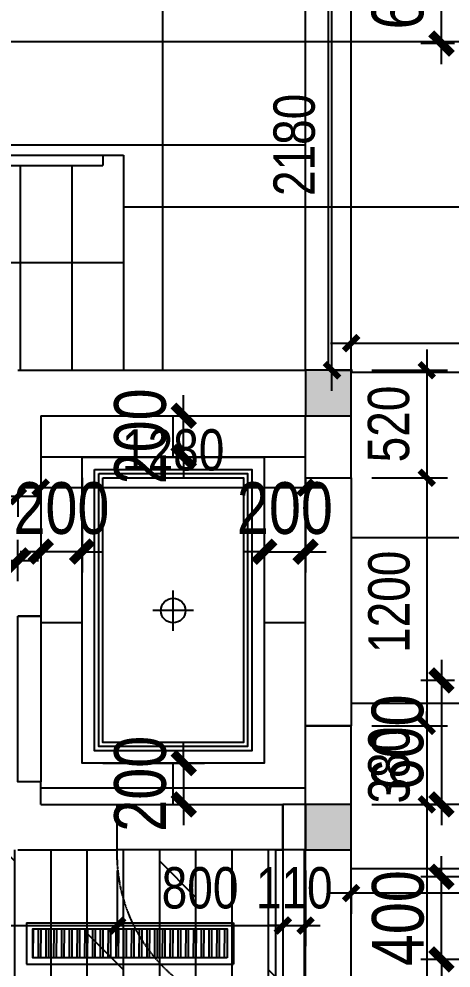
# Model space of a CAD drawing. Extents: x 160245 to 405305, y -111140 to 232735.
# Drawn here: x 169100 to 171188, y 217267 to 221858 of the extents above; entities that cross this region are included whole.
import ezdxf

# ---------------------------------------------------------------- set-up
doc = ezdxf.new("R2010")
doc.units = 0
doc.header["$LTSCALE"] = 10
doc.header["$MEASUREMENT"] = 0
doc.linetypes.add('DASH', pattern=[0.35, 0.25, -0.1])
doc.layers.get('Defpoints').update_dxf_attribs({"color": 229})
for name, color, linetype in [('C-ceiling 天花', 153, 'Continuous'), ('C-L-T 灯具尺寸', 9, 'Continuous'), ('C-Light 灯具', 107, 'Continuous'), ('Door 门', 107, 'Continuous'), ('P-Furniture 家具', 153, 'Continuous'), ('P-New Wall Size 隔墙尺寸', 8, 'Continuous'), ('P-O wall 原始墙体', 245, 'Continuous'), ('P-Stair 楼梯（原建筑设备）', 159, 'Continuous'), ('地面布置图', 250, 'Continuous')]:
    doc.layers.add(name, color=color, linetype=linetype)
doc.styles.add('PDC DIM', font='PMingLiU-ExtB.ttf', dxfattribs={"width": 0.85})
doc.dimstyles.new('PDC-A2', dxfattribs={"dimscale": 0, "dimtxt": 2.5, "dimasz": 1, "dimexe": 1, "dimexo": 1, "dimgap": 0.7, "dimtad": 1, "dimdec": 0, "dimtxsty": 'PDC DIM', "dimblk": 'ARCHTICK', "dimcen": 1, "dimdle": 1, "dimclrd": 8, "dimclre": 8, "dimclrt": 9, "dimadec": 0, "dimazin": 0, "dimtfac": 1, "dimtdec": 0, "dimtix": 1, "dimtmove": 2, "dimatfit": 3, "dimldrblk": 'PDC A2 T R', "dimfxl": 10, "dimfxlon": 1, "dimarcsym": 0})

# ---------------------------------------------------------------- blocks, each defined once
blk = doc.blocks.new('fffg')
blk.add_lwpolyline([(143.1, 669.9), (109, 669.9), (109, -130.1), (143.1, -130.1)], close=True)
at = {"color": 8, "linetype": 'DASH'}
blk.add_arc((123.2, -110.2), 780.4, 88.5421, 181.4579, dxfattribs=at)
blk = doc.blocks.new('_ArchTick')
at = {"color": 0, "linetype": 'ByBlock', "const_width": 0.4}
blk.add_lwpolyline([(-0.5, -0.5), (0.5, 0.5)], dxfattribs=at)
blk = doc.blocks.new('*D1442')
at = {"layer": 'Defpoints', "color": 0, "ltscale": 0.5}
for p in [(166805.5, 219611.4), (169095.5, 219611.4), (169095.5, 219549.5)]:
    blk.add_point(p, dxfattribs=at)
at = {"layer": 'P-New Wall Size 隔墙尺寸', "color": 8, "lineweight": -2, "ltscale": 0.5}
for p, q in [((166705.5, 219549.5), (169195.5, 219549.5)), ((166805.5, 219549.5), (166805.5, 219449.5)), ((169095.5, 219549.5), (169095.5, 219449.5))]:
    blk.add_line(p, q, dxfattribs=at)
at = {"layer": 'P-New Wall Size 隔墙尺寸', "color": 8, "lineweight": -2, "ltscale": 0.5, "xscale": 70.0000005268302, "yscale": 70.0000005268302, "zscale": 70.0000005268302, "rotation": 180}
blk.add_blockref('_ArchTick', (166805.5, 219549.5), dxfattribs=at)
at = {"layer": 'P-New Wall Size 隔墙尺寸', "color": 8, "lineweight": -2, "ltscale": 0.5, "xscale": 70.0000005268302, "yscale": 70.0000005268302, "zscale": 70.0000005268302}
blk.add_blockref('_ArchTick', (169095.5, 219549.5), dxfattribs=at)
at = {"layer": 'P-New Wall Size 隔墙尺寸', "color": 9, "ltscale": 0.5, "insert": (167950.5, 219732.2), "char_height": 200, "attachment_point": 5, "style": 'PDC DIM'}
blk.add_mtext('2290', dxfattribs=at)
blk = doc.blocks.new('PDC A2 T R')
at = {"color": 0, "linetype": 'ByBlock'}
blk.add_line((0, 0), (-2, 0), dxfattribs=at)
for points in [[(-2.147, 0.886), (-1.491, 1.345), (-0.6, 0), (0, 0)], [(-2.147, -0.886), (-1.491, -1.345), (-0.6, 0), (0, 0)]]:
    blk.add_solid(points, dxfattribs=at)
blk = doc.blocks.new('*D1447')
at = {"layer": 'Defpoints', "color": 0, "ltscale": 0.5}
for p in [(169205.5, 219684), (170485.5, 219684), (170485.5, 219590.8)]:
    blk.add_point(p, dxfattribs=at)
at = {"layer": 'P-New Wall Size 隔墙尺寸', "color": 8, "lineweight": -2, "ltscale": 0.5}
for p, q in [((169105.5, 219590.8), (170585.5, 219590.8)), ((169205.5, 219590.8), (169205.5, 219490.8)), ((170485.5, 219590.8), (170485.5, 219490.8))]:
    blk.add_line(p, q, dxfattribs=at)
at = {"layer": 'P-New Wall Size 隔墙尺寸', "color": 8, "lineweight": -2, "ltscale": 0.5, "xscale": 70.0000005268302, "yscale": 70.0000005268302, "zscale": 70.0000005268302, "rotation": 180}
blk.add_blockref('_ArchTick', (169205.5, 219590.8), dxfattribs=at)
at = {"layer": 'P-New Wall Size 隔墙尺寸', "color": 8, "lineweight": -2, "ltscale": 0.5, "xscale": 70.0000005268302, "yscale": 70.0000005268302, "zscale": 70.0000005268302}
blk.add_blockref('_ArchTick', (170485.5, 219590.8), dxfattribs=at)
at = {"layer": 'P-New Wall Size 隔墙尺寸', "color": 9, "ltscale": 0.5, "insert": (169845.5, 219772.1), "char_height": 200, "attachment_point": 5, "style": 'PDC DIM'}
blk.add_mtext('1280', dxfattribs=at)
blk = doc.blocks.new('*D1448')
at = {"layer": 'Defpoints', "color": 0, "ltscale": 0.5}
for p in [(170705.5, 220158.5), (170705.5, 219638.5), (171070.8, 219638.5)]:
    blk.add_point(p, dxfattribs=at)
at = {"layer": 'P-New Wall Size 隔墙尺寸', "color": 8, "lineweight": -2, "ltscale": 0.5}
for p, q in [((171070.8, 220258.5), (171070.8, 219538.5)), ((170805.5, 220158.5), (171170.8, 220158.5)), ((170805.5, 219638.5), (171170.8, 219638.5))]:
    blk.add_line(p, q, dxfattribs=at)
at = {"layer": 'P-New Wall Size 隔墙尺寸', "color": 8, "lineweight": -2, "ltscale": 0.5, "xscale": 70.0000005268302, "yscale": 70.0000005268302, "zscale": 70.0000005268302}
for p, rotation in [((171070.8, 220158.5), 90), ((171070.8, 219638.5), 270)]:
    blk.add_blockref('_ArchTick', p, dxfattribs=dict(at, rotation=rotation))
at = {"layer": 'P-New Wall Size 隔墙尺寸', "color": 9, "ltscale": 0.5, "insert": (170887.6, 219898.5), "char_height": 200, "attachment_point": 5, "rotation": 90, "style": 'PDC DIM'}
blk.add_mtext('520', dxfattribs=at)
blk = doc.blocks.new('*D1449')
at = {"layer": 'Defpoints', "color": 0, "ltscale": 0.5}
for p in [(170705.5, 219638.5), (170705.5, 218438.5), (171070.8, 218438.5)]:
    blk.add_point(p, dxfattribs=at)
at = {"layer": 'P-New Wall Size 隔墙尺寸', "color": 8, "lineweight": -2, "ltscale": 0.5}
for p, q in [((171070.8, 219738.5), (171070.8, 218338.5)), ((170805.5, 219638.5), (171170.8, 219638.5)), ((170805.5, 218438.5), (171170.8, 218438.5))]:
    blk.add_line(p, q, dxfattribs=at)
at = {"layer": 'P-New Wall Size 隔墙尺寸', "color": 8, "lineweight": -2, "ltscale": 0.5, "xscale": 70.0000005268302, "yscale": 70.0000005268302, "zscale": 70.0000005268302}
for p, rotation in [((171070.8, 219638.5), 90), ((171070.8, 218438.5), 270)]:
    blk.add_blockref('_ArchTick', p, dxfattribs=dict(at, rotation=rotation))
at = {"layer": 'P-New Wall Size 隔墙尺寸', "color": 9, "ltscale": 0.5, "insert": (170889.5, 219038.5), "char_height": 200, "attachment_point": 5, "rotation": 90, "style": 'PDC DIM'}
blk.add_mtext('1200', dxfattribs=at)
blk = doc.blocks.new('*D1450')
at = {"layer": 'Defpoints', "color": 0, "ltscale": 0.5}
for p in [(170705.5, 218438.5), (170705.5, 218058.5), (171070.8, 218058.5)]:
    blk.add_point(p, dxfattribs=at)
at = {"layer": 'P-New Wall Size 隔墙尺寸', "color": 8, "lineweight": -2, "ltscale": 0.5}
for p, q in [((171070.8, 218438.5), (171070.8, 218508.5)), ((170805.5, 218438.5), (171170.8, 218438.5)), ((171070.8, 218438.5), (171070.8, 218058.5)), ((170805.5, 218058.5), (171170.8, 218058.5)), ((171070.8, 218058.5), (171070.8, 217988.5))]:
    blk.add_line(p, q, dxfattribs=at)
at = {"layer": 'P-New Wall Size 隔墙尺寸', "color": 8, "lineweight": -2, "ltscale": 0.5, "xscale": 70.0000005268302, "yscale": 70.0000005268302, "zscale": 70.0000005268302}
for p, rotation in [((171070.8, 218438.5), 270), ((171070.8, 218058.5), 90)]:
    blk.add_blockref('_ArchTick', p, dxfattribs=dict(at, rotation=rotation))
at = {"layer": 'P-New Wall Size 隔墙尺寸', "color": 9, "ltscale": 0.5, "insert": (170889.5, 218248.5), "char_height": 200, "attachment_point": 5, "rotation": 90, "style": 'PDC DIM'}
blk.add_mtext('380', dxfattribs=at)
blk = doc.blocks.new('*D1451')
at = {"layer": 'Defpoints', "color": 0, "ltscale": 0.5}
for p in [(170705.5, 218058.5), (170705.5, 212358.5), (171070.8, 212358.5)]:
    blk.add_point(p, dxfattribs=at)
at = {"layer": 'P-New Wall Size 隔墙尺寸', "color": 8, "lineweight": -2, "ltscale": 0.5}
for p, q in [((171070.8, 218158.5), (171070.8, 212258.5)), ((170805.5, 218058.5), (171170.8, 218058.5)), ((170805.5, 212358.5), (171170.8, 212358.5))]:
    blk.add_line(p, q, dxfattribs=at)
at = {"layer": 'P-New Wall Size 隔墙尺寸', "color": 8, "lineweight": -2, "ltscale": 0.5, "xscale": 70.0000005268302, "yscale": 70.0000005268302, "zscale": 70.0000005268302}
for p, rotation in [((171070.8, 218058.5), 90), ((171070.8, 212358.5), 270)]:
    blk.add_blockref('_ArchTick', p, dxfattribs=dict(at, rotation=rotation))
at = {"layer": 'P-New Wall Size 隔墙尺寸', "color": 9, "ltscale": 0.5, "insert": (170887.6, 215208.5), "char_height": 200, "attachment_point": 5, "rotation": 90, "style": 'PDC DIM'}
blk.add_mtext('5700', dxfattribs=at)
blk = doc.blocks.new('*D1460')
at = {"layer": 'Defpoints', "color": 0, "ltscale": 0.5}
for p in [(166805.5, 217838.5), (169575.5, 217838.5), (169575.5, 217472.7)]:
    blk.add_point(p, dxfattribs=at)
at = {"layer": 'P-New Wall Size 隔墙尺寸', "color": 8, "lineweight": -2, "ltscale": 0.5}
for p, q in [((166805.5, 217738.5), (166805.5, 217372.7)), ((169575.5, 217738.5), (169575.5, 217372.7)), ((166705.5, 217472.7), (169675.5, 217472.7))]:
    blk.add_line(p, q, dxfattribs=at)
at = {"layer": 'P-New Wall Size 隔墙尺寸', "color": 8, "lineweight": -2, "ltscale": 0.5, "xscale": 70.0000005268302, "yscale": 70.0000005268302, "zscale": 70.0000005268302, "rotation": 180}
blk.add_blockref('_ArchTick', (166805.5, 217472.7), dxfattribs=at)
at = {"layer": 'P-New Wall Size 隔墙尺寸', "color": 8, "lineweight": -2, "ltscale": 0.5, "xscale": 70.0000005268302, "yscale": 70.0000005268302, "zscale": 70.0000005268302}
blk.add_blockref('_ArchTick', (169575.5, 217472.7), dxfattribs=at)
at = {"layer": 'P-New Wall Size 隔墙尺寸', "color": 9, "ltscale": 0.5, "insert": (168190.5, 217654), "char_height": 200, "attachment_point": 5, "style": 'PDC DIM'}
blk.add_mtext('2770', dxfattribs=at)
blk = doc.blocks.new('*D1461')
at = {"layer": 'Defpoints', "color": 0, "ltscale": 0.5}
for p in [(169575.5, 217838.5), (170375.5, 217838.5), (170375.5, 217472.7)]:
    blk.add_point(p, dxfattribs=at)
at = {"layer": 'P-New Wall Size 隔墙尺寸', "color": 8, "lineweight": -2, "ltscale": 0.5}
for p, q in [((169575.5, 217738.5), (169575.5, 217372.7)), ((170375.5, 217738.5), (170375.5, 217372.7)), ((169475.5, 217472.7), (170475.5, 217472.7))]:
    blk.add_line(p, q, dxfattribs=at)
at = {"layer": 'P-New Wall Size 隔墙尺寸', "color": 8, "lineweight": -2, "ltscale": 0.5, "xscale": 70.0000005268302, "yscale": 70.0000005268302, "zscale": 70.0000005268302, "rotation": 180}
blk.add_blockref('_ArchTick', (169575.5, 217472.7), dxfattribs=at)
at = {"layer": 'P-New Wall Size 隔墙尺寸', "color": 8, "lineweight": -2, "ltscale": 0.5, "xscale": 70.0000005268302, "yscale": 70.0000005268302, "zscale": 70.0000005268302}
blk.add_blockref('_ArchTick', (170375.5, 217472.7), dxfattribs=at)
at = {"layer": 'P-New Wall Size 隔墙尺寸', "color": 9, "ltscale": 0.5, "insert": (169975.5, 217654), "char_height": 200, "attachment_point": 5, "style": 'PDC DIM'}
blk.add_mtext('800', dxfattribs=at)
blk = doc.blocks.new('*D1462')
at = {"layer": 'Defpoints', "color": 0, "ltscale": 0.5}
for p in [(170375.5, 217838.5), (170485.5, 217838.5), (170485.5, 217472.7)]:
    blk.add_point(p, dxfattribs=at)
at = {"layer": 'P-New Wall Size 隔墙尺寸', "color": 8, "lineweight": -2, "ltscale": 0.5}
for p, q in [((170375.5, 217738.5), (170375.5, 217372.7)), ((170485.5, 217738.5), (170485.5, 217372.7)), ((170375.5, 217472.7), (170305.5, 217472.7)), ((170375.5, 217472.7), (170485.5, 217472.7)), ((170485.5, 217472.7), (170555.5, 217472.7))]:
    blk.add_line(p, q, dxfattribs=at)
at = {"layer": 'P-New Wall Size 隔墙尺寸', "color": 8, "lineweight": -2, "ltscale": 0.5, "xscale": 70.0000005268302, "yscale": 70.0000005268302, "zscale": 70.0000005268302}
blk.add_blockref('_ArchTick', (170375.5, 217472.7), dxfattribs=at)
at = {"layer": 'P-New Wall Size 隔墙尺寸', "color": 8, "lineweight": -2, "ltscale": 0.5, "xscale": 70.0000005268302, "yscale": 70.0000005268302, "zscale": 70.0000005268302, "rotation": 180}
blk.add_blockref('_ArchTick', (170485.5, 217472.7), dxfattribs=at)
at = {"layer": 'P-New Wall Size 隔墙尺寸', "color": 9, "ltscale": 0.5, "insert": (170430.5, 217654), "char_height": 200, "attachment_point": 5, "style": 'PDC DIM'}
blk.add_mtext('110', dxfattribs=at)
blk = doc.blocks.new('*D1463')
at = {"layer": 'Defpoints', "color": 0, "ltscale": 0.5}
for p in [(170705.5, 217708.5), (174255.5, 217708.5), (170705.5, 217630)]:
    blk.add_point(p, dxfattribs=at)
at = {"layer": 'P-New Wall Size 隔墙尺寸', "color": 8, "lineweight": -2, "ltscale": 0.5}
for p, q in [((174355.5, 217630), (170605.5, 217630)), ((170705.5, 217630), (170705.5, 217530)), ((174255.5, 217630), (174255.5, 217530))]:
    blk.add_line(p, q, dxfattribs=at)
at = {"layer": 'P-New Wall Size 隔墙尺寸', "color": 8, "lineweight": -2, "ltscale": 0.5, "xscale": 70.0000005268302, "yscale": 70.0000005268302, "zscale": 70.0000005268302, "rotation": 180}
blk.add_blockref('_ArchTick', (170705.5, 217630), dxfattribs=at)
at = {"layer": 'P-New Wall Size 隔墙尺寸', "color": 8, "lineweight": -2, "ltscale": 0.5, "xscale": 70.0000005268302, "yscale": 70.0000005268302, "zscale": 70.0000005268302}
blk.add_blockref('_ArchTick', (174255.5, 217630), dxfattribs=at)
at = {"layer": 'P-New Wall Size 隔墙尺寸', "color": 9, "ltscale": 0.5, "insert": (172480.5, 217813.2), "char_height": 200, "attachment_point": 5, "style": 'PDC DIM'}
blk.add_mtext('3550', dxfattribs=at)
blk = doc.blocks.new('*D1464')
at = {"layer": 'Defpoints', "color": 0, "ltscale": 0.5}
for p in [(175285.5, 220289.2), (170705.5, 220158.5), (175285.5, 220158.5)]:
    blk.add_point(p, dxfattribs=at)
at = {"layer": 'P-New Wall Size 隔墙尺寸', "color": 8, "lineweight": -2, "ltscale": 0.5}
for p, q in [((170705.5, 220258.5), (170705.5, 220389.2)), ((175285.5, 220258.5), (175285.5, 220389.2)), ((170605.5, 220289.2), (175385.5, 220289.2))]:
    blk.add_line(p, q, dxfattribs=at)
at = {"layer": 'P-New Wall Size 隔墙尺寸', "color": 8, "lineweight": -2, "ltscale": 0.5, "xscale": 70.0000005268302, "yscale": 70.0000005268302, "zscale": 70.0000005268302, "rotation": 180}
blk.add_blockref('_ArchTick', (170705.5, 220289.2), dxfattribs=at)
at = {"layer": 'P-New Wall Size 隔墙尺寸', "color": 8, "lineweight": -2, "ltscale": 0.5, "xscale": 70.0000005268302, "yscale": 70.0000005268302, "zscale": 70.0000005268302}
blk.add_blockref('_ArchTick', (175285.5, 220289.2), dxfattribs=at)
at = {"layer": 'P-New Wall Size 隔墙尺寸', "color": 9, "ltscale": 0.5, "insert": (172995.5, 220472.4), "char_height": 200, "attachment_point": 5, "style": 'PDC DIM'}
blk.add_mtext('4580', dxfattribs=at)
blk = doc.blocks.new('*D1465')
at = {"layer": 'Defpoints', "color": 0, "ltscale": 0.5}
for p in [(170595.5, 222338.5), (170612.9, 222338.5), (170595.5, 220158.5)]:
    blk.add_point(p, dxfattribs=at)
at = {"layer": 'P-New Wall Size 隔墙尺寸', "color": 8, "lineweight": -2, "ltscale": 0.5}
for p, q in [((170612.9, 220058.5), (170612.9, 222438.5)), ((170612.9, 222338.5), (170712.9, 222338.5)), ((170612.9, 220158.5), (170712.9, 220158.5))]:
    blk.add_line(p, q, dxfattribs=at)
at = {"layer": 'P-New Wall Size 隔墙尺寸', "color": 8, "lineweight": -2, "ltscale": 0.5, "xscale": 70.0000005268302, "yscale": 70.0000005268302, "zscale": 70.0000005268302}
for p, rotation in [((170612.9, 222338.5), 90), ((170612.9, 220158.5), 270)]:
    blk.add_blockref('_ArchTick', p, dxfattribs=dict(at, rotation=rotation))
at = {"layer": 'P-New Wall Size 隔墙尺寸', "color": 9, "ltscale": 0.5, "insert": (170431.5, 221248.5), "char_height": 200, "attachment_point": 5, "rotation": 90, "style": 'PDC DIM'}
blk.add_mtext('2180', dxfattribs=at)
blk = doc.blocks.new('A$C1B4525BF')
for p, q in [((1.222, 0), (1.222, 2.444)), ((2.444, 1.222), (0, 1.222))]:
    blk.add_line(p, q)
blk.add_circle((1.222, 1.222), 0.744)
blk = doc.blocks.new('*D1471')
at = {"layer": 'C-L-T 灯具尺寸', "color": 8, "lineweight": -2}
for p, q in [((171142, 221638.5), (171142, 222438.5)), ((171205.5, 222338.5), (171042, 222338.5)), ((171205.5, 221738.5), (171042, 221738.5))]:
    blk.add_line(p, q, dxfattribs=at)
at = {"layer": 'Defpoints', "color": 0}
for p in [(171142, 222338.5), (171305.5, 222338.5), (171305.5, 221738.5)]:
    blk.add_point(p, dxfattribs=at)
at = {"layer": 'C-L-T 灯具尺寸', "color": 8, "lineweight": -2, "xscale": 99.99999927143045, "yscale": 99.99999927143045, "zscale": 99.99999927143045}
for p, rotation in [((171142, 222338.5), 90), ((171142, 221738.5), 270)]:
    blk.add_blockref('_ArchTick', p, dxfattribs=dict(at, rotation=rotation))
at = {"layer": 'C-L-T 灯具尺寸', "color": 9, "insert": (170931.2, 222038.5), "char_height": 250, "attachment_point": 5, "rotation": 90, "style": 'PDC DIM'}
blk.add_mtext('600', dxfattribs=at)
blk = doc.blocks.new('*D1472')
at = {"layer": 'C-L-T 灯具尺寸', "color": 8, "lineweight": -2}
for p, q in [((171142, 218758.5), (171142, 217958.5)), ((171205.5, 218658.5), (171042, 218658.5)), ((171285.5, 218058.5), (171042, 218058.5))]:
    blk.add_line(p, q, dxfattribs=at)
at = {"layer": 'Defpoints', "color": 0}
for p in [(171305.5, 218658.5), (171142, 218058.5), (171385.5, 218058.5)]:
    blk.add_point(p, dxfattribs=at)
at = {"layer": 'C-L-T 灯具尺寸', "color": 8, "lineweight": -2, "xscale": 99.99999927143045, "yscale": 99.99999927143045, "zscale": 99.99999927143045}
for p, rotation in [((171142, 218658.5), 90), ((171142, 218058.5), 270)]:
    blk.add_blockref('_ArchTick', p, dxfattribs=dict(at, rotation=rotation))
at = {"layer": 'C-L-T 灯具尺寸', "color": 9, "insert": (170931.2, 218358.5), "char_height": 250, "attachment_point": 5, "rotation": 90, "style": 'PDC DIM'}
blk.add_mtext('600', dxfattribs=at)
blk = doc.blocks.new('*D1473')
at = {"layer": 'C-L-T 灯具尺寸', "color": 8, "lineweight": -2}
for p, q in [((171142, 217708.5), (171142, 217808.5)), ((171405.5, 217708.5), (171042, 217708.5)), ((171142, 217308.5), (171142, 217708.5)), ((171405.5, 217308.5), (171042, 217308.5)), ((171142, 217308.5), (171142, 217208.5))]:
    blk.add_line(p, q, dxfattribs=at)
at = {"layer": 'Defpoints', "color": 0}
for p in [(171142, 217708.5), (171505.5, 217708.5), (171505.5, 217308.5)]:
    blk.add_point(p, dxfattribs=at)
at = {"layer": 'C-L-T 灯具尺寸', "color": 8, "lineweight": -2, "xscale": 99.99999927143045, "yscale": 99.99999927143045, "zscale": 99.99999927143045}
for p, rotation in [((171142, 217708.5), 270), ((171142, 217308.5), 90)]:
    blk.add_blockref('_ArchTick', p, dxfattribs=dict(at, rotation=rotation))
at = {"layer": 'C-L-T 灯具尺寸', "color": 9, "insert": (170932.8, 217508.5), "char_height": 250, "attachment_point": 5, "rotation": 90, "style": 'PDC DIM'}
blk.add_mtext('400', dxfattribs=at)
blk = doc.blocks.new('*D1482')
at = {"layer": 'C-L-T 灯具尺寸', "color": 8, "lineweight": -2}
for p, q in [((169896.2, 219938.5), (169896.2, 220038.5)), ((169505.5, 219938.5), (169996.2, 219938.5)), ((169896.2, 219739), (169896.2, 219938.5)), ((169505.5, 219739), (169996.2, 219739)), ((169896.2, 219739), (169896.2, 219639))]:
    blk.add_line(p, q, dxfattribs=at)
at = {"layer": 'Defpoints', "color": 0}
for p in [(169405.5, 219938.5), (169896.2, 219938.5), (169405.5, 219739)]:
    blk.add_point(p, dxfattribs=at)
at = {"layer": 'C-L-T 灯具尺寸', "color": 8, "lineweight": -2, "xscale": 99.99999927143045, "yscale": 99.99999927143045, "zscale": 99.99999927143045}
for p, rotation in [((169896.2, 219938.5), 270), ((169896.2, 219739), 90)]:
    blk.add_blockref('_ArchTick', p, dxfattribs=dict(at, rotation=rotation))
at = {"layer": 'C-L-T 灯具尺寸', "color": 9, "insert": (169687, 219838.8), "char_height": 250, "attachment_point": 5, "rotation": 90, "style": 'PDC DIM'}
blk.add_mtext('200', dxfattribs=at)
blk = doc.blocks.new('*D1483')
at = {"layer": 'C-L-T 灯具尺寸', "color": 8, "lineweight": -2}
for p, q in [((169896.2, 218258.5), (169896.2, 218358.5)), ((169505.5, 218258.5), (169996.2, 218258.5)), ((169896.2, 218258.5), (169896.2, 218058.5)), ((169505.5, 218058.5), (169996.2, 218058.5)), ((169896.2, 218058.5), (169896.2, 217958.5))]:
    blk.add_line(p, q, dxfattribs=at)
at = {"layer": 'Defpoints', "color": 0}
for p in [(169405.5, 218258.5), (169405.5, 218058.5), (169896.2, 218058.5)]:
    blk.add_point(p, dxfattribs=at)
at = {"layer": 'C-L-T 灯具尺寸', "color": 8, "lineweight": -2, "xscale": 99.99999927143045, "yscale": 99.99999927143045, "zscale": 99.99999927143045}
for p, rotation in [((169896.2, 218258.5), 270), ((169896.2, 218058.5), 90)]:
    blk.add_blockref('_ArchTick', p, dxfattribs=dict(at, rotation=rotation))
at = {"layer": 'C-L-T 灯具尺寸', "color": 9, "insert": (169687, 218158.5), "char_height": 250, "attachment_point": 5, "rotation": 90, "style": 'PDC DIM'}
blk.add_mtext('200', dxfattribs=at)
blk = doc.blocks.new('*D1484')
at = {"layer": 'C-L-T 灯具尺寸', "color": 8, "lineweight": -2}
for p, q in [((169205.5, 219639), (169205.5, 219181.1)), ((169405.5, 219639), (169405.5, 219181.1)), ((169205.5, 219281.1), (169105.5, 219281.1)), ((169405.5, 219281.1), (169205.5, 219281.1)), ((169405.5, 219281.1), (169505.5, 219281.1))]:
    blk.add_line(p, q, dxfattribs=at)
at = {"layer": 'Defpoints', "color": 0}
for p in [(169205.5, 219739), (169405.5, 219739), (169205.5, 219281.1)]:
    blk.add_point(p, dxfattribs=at)
at = {"layer": 'C-L-T 灯具尺寸', "color": 8, "lineweight": -2, "xscale": 99.99999927143045, "yscale": 99.99999927143045, "zscale": 99.99999927143045}
blk.add_blockref('_ArchTick', (169205.5, 219281.1), dxfattribs=at)
at = {"layer": 'C-L-T 灯具尺寸', "color": 8, "lineweight": -2, "xscale": 99.99999927143045, "yscale": 99.99999927143045, "zscale": 99.99999927143045, "rotation": 180}
blk.add_blockref('_ArchTick', (169405.5, 219281.1), dxfattribs=at)
at = {"layer": 'C-L-T 灯具尺寸', "color": 9, "insert": (169305.5, 219490.3), "char_height": 250, "attachment_point": 5, "style": 'PDC DIM'}
blk.add_mtext('200', dxfattribs=at)
blk = doc.blocks.new('*D1485')
at = {"layer": 'C-L-T 灯具尺寸', "color": 8, "lineweight": -2}
for p, q in [((170285.5, 219639), (170285.5, 219181.1)), ((170485.5, 219639), (170485.5, 219181.1)), ((170285.5, 219281.1), (170185.5, 219281.1)), ((170285.5, 219281.1), (170485.5, 219281.1)), ((170485.5, 219281.1), (170585.5, 219281.1))]:
    blk.add_line(p, q, dxfattribs=at)
at = {"layer": 'Defpoints', "color": 0}
for p in [(170285.5, 219739), (170485.5, 219739), (170485.5, 219281.1)]:
    blk.add_point(p, dxfattribs=at)
at = {"layer": 'C-L-T 灯具尺寸', "color": 8, "lineweight": -2, "xscale": 99.99999927143045, "yscale": 99.99999927143045, "zscale": 99.99999927143045}
blk.add_blockref('_ArchTick', (170285.5, 219281.1), dxfattribs=at)
at = {"layer": 'C-L-T 灯具尺寸', "color": 8, "lineweight": -2, "xscale": 99.99999927143045, "yscale": 99.99999927143045, "zscale": 99.99999927143045, "rotation": 180}
blk.add_blockref('_ArchTick', (170485.5, 219281.1), dxfattribs=at)
at = {"layer": 'C-L-T 灯具尺寸', "color": 9, "insert": (170385.5, 219490.3), "char_height": 250, "attachment_point": 5, "style": 'PDC DIM'}
blk.add_mtext('200', dxfattribs=at)
blk = doc.blocks.new('*D1486')
at = {"layer": 'C-L-T 灯具尺寸', "color": 8, "lineweight": -2}
for p, q in [((168530.5, 219138.5), (168530.5, 219338.4)), ((169095.5, 219138.5), (169095.5, 219338.4)), ((168430.5, 219238.4), (169195.5, 219238.4))]:
    blk.add_line(p, q, dxfattribs=at)
at = {"layer": 'Defpoints', "color": 0}
for p in [(169095.5, 219238.4), (168530.5, 219038.5), (169095.5, 219038.5)]:
    blk.add_point(p, dxfattribs=at)
at = {"layer": 'C-L-T 灯具尺寸', "color": 8, "lineweight": -2, "xscale": 99.99999927143045, "yscale": 99.99999927143045, "zscale": 99.99999927143045, "rotation": 180}
blk.add_blockref('_ArchTick', (168530.5, 219238.4), dxfattribs=at)
at = {"layer": 'C-L-T 灯具尺寸', "color": 8, "lineweight": -2, "xscale": 99.99999927143045, "yscale": 99.99999927143045, "zscale": 99.99999927143045}
blk.add_blockref('_ArchTick', (169095.5, 219238.4), dxfattribs=at)
at = {"layer": 'C-L-T 灯具尺寸', "color": 9, "insert": (168813, 219449.9), "char_height": 250, "attachment_point": 5, "style": 'PDC DIM'}
blk.add_mtext('565', dxfattribs=at)

msp = doc.modelspace()

# ---------------------------------------------------------------- hatches: boundary and pattern name
at = {"layer": 'C-ceiling 天花'}
h = msp.add_hatch(dxfattribs=at)
h.set_pattern_fill('ANSI32', color=250, scale=100, angle=-135.3246, style=0)
h.set_pattern_definition([(269.6754, (170107.537, 217456.272), (37.4994, -0.2125), []), (269.6754, (170094.966, 217443.843), (37.4994, -0.2125), [])])
h.paths.add_polyline_path([(170106.7, 217316.3), (169166.7, 217316.3), (169166.7, 217456.3), (170106.7, 217456.3)])
at = {"layer": '地面布置图'}
h = msp.add_hatch(dxfattribs=at)
h.set_pattern_fill('_USER', color=256, scale=800, style=0, double=1, pattern_type=0)
h.set_pattern_definition([(0, (172995.5, 218548.5), (0, 800), []), (90, (172995.5, 218548.5), (-800, 5e-14), [])])
h.paths.add_polyline_path([(171735.5, 217708.5), (171385.5, 217708.5), (171385.5, 218058.5), (171735.5, 218058.5)], flags=16)
h.paths.add_polyline_path([(174255.5, 217708.5), (174255.5, 218058.5), (174605.5, 218058.5), (174605.5, 217708.5)], flags=16)
h.paths.add_polyline_path([(171345.5, 218548.5), (171345.5, 221848.5), (174645.5, 221848.5), (174645.5, 218548.5)], flags=16)
h.paths.add_polyline_path([(171445.5, 218648.5), (171445.5, 221748.5), (174545.5, 221748.5), (174545.5, 218648.5)], flags=0)
h.paths.add_polyline_path([(171495.5, 218698.5), (171495.5, 221698.5), (174495.5, 221698.5), (174495.5, 218698.5)], flags=0)
h.paths.add_polyline_path([(175429.5, 214582.8), (176063.2, 214582.8), (176063.2, 214970.3), (175429.5, 214970.3)], flags=16)
h.paths.add_polyline_path([(170705.5, 220158.5), (170705.5, 212358.5), (171645.5, 212358.5), (171645.5, 212358.5), (173445.5, 212358.5), (174255.5, 212358.5), (174255.5, 212488.5), (174605.5, 212488.5), (174605.5, 212358.5), (177279.9, 212358.5), (177658.4, 212737), (178507, 213585.6), (178885.5, 213964.1), (178885.5, 216233), (177279.9, 217838.5), (175285.5, 217838.5), (175285.5, 222338.5), (166585.5, 222338.5), (166244.1, 222338.5), (165605.5, 221700), (165605.5, 220797.1), (166244.1, 220158.5), (167788.1, 220158.5), (167978.1, 220585), (167940.1, 220684), (168077.1, 220623), (168039.1, 220722), (168251.3, 221198.5), (169605.5, 221198.5), (169605.5, 220158.5)])
h.paths.add_polyline_path([(170139.5, 219938.5), (170485.5, 219938.5), (169205.5, 219938.5), (169508.7, 219938.5)], flags=17)
h = msp.add_hatch(dxfattribs=at)
h.set_pattern_fill('_USER', color=256, scale=800, style=0, double=1, pattern_type=0)
h.set_pattern_definition([(0, (169845.5, 219738.5), (0, 800), []), (90, (169845.5, 219738.5), (-800, 5e-14), [])])
h.paths.add_polyline_path([(169205.5, 219938.5), (169205.5, 218968.5), (169205.5, 218168.5), (169205.5, 218058.5), (169575.5, 218058.5), (170375.5, 218058.5), (170485.5, 218058.5), (170485.5, 218438.5), (170485.5, 219638.5), (170485.5, 219938.5)])
h.paths.add_polyline_path([(169405.5, 218258.5), (170285.5, 218258.5), (170285.5, 219738.5), (169405.5, 219738.5)], flags=16)
h = msp.add_hatch(dxfattribs=at)
h.set_pattern_fill('DOLMIT', color=256, scale=700, angle=90, style=0, double=1)
h.set_pattern_definition([(90, (166805.49, 212358.52), (-175, 1e-14), []), (135, (166805.5, 212358.5), (-350, -350), [247.487, -494.975])])
h.paths.add_polyline_path([(166805.5, 212358.5), (167445.5, 212358.5), (169845.5, 212358.5), (170485.5, 212358.5), (170485.5, 217838.5), (170375.5, 217838.5), (169575.5, 217838.5), (169095.5, 217838.5), (166805.5, 217838.5)])
h.paths.add_polyline_path([(168032.3, 215854.1), (169724.1, 215854.1), (169724.1, 216241.2), (168032.3, 216241.2)], flags=24)
h.paths.add_polyline_path([(168114.1, 216362.2), (168746.3, 216362.2), (168746.3, 216745.3), (168114.1, 216745.3)], flags=24)

# ---------------------------------------------------------------- linework, layer by layer
at = {"layer": 'C-ceiling 天花'}
for p, q in [((170485.5, 220158.5), (170485.5, 222338.5)), ((170705.5, 220158.5), (170705.5, 222338.5)), ((166805.5, 221248.5), (170485.5, 221248.5))]:
    msp.add_line(p, q, dxfattribs=at)
at = {"layer": 'C-ceiling 天花', "color": 250}
for p, q in [((169136.7, 217486.3), (170136.7, 217486.3)), ((169136.7, 217486.3), (169136.7, 217286.3)), ((170136.7, 217486.3), (170136.7, 217286.3)), ((169136.7, 217286.3), (170136.7, 217286.3))]:
    msp.add_line(p, q, dxfattribs=at)
at = {"layer": 'C-ceiling 天花'}
for points in [[(169405.5, 219739), (170285.5, 219739), (170285.5, 218258.5), (169405.5, 218258.5)], [(170485.5, 219638.5), (170705.5, 219638.5), (170705.5, 218438.5), (170485.5, 218438.5)], [(169095.5, 218968.5), (169205.5, 218968.5), (169205.5, 218168.5), (169095.5, 218168.5)], [(169575.5, 218058.5), (170375.5, 218058.5), (170375.5, 217838.5), (169575.5, 217838.5)]]:
    msp.add_lwpolyline(points, close=True, dxfattribs=at)
at = {"layer": 'C-ceiling 天花', "color": 8}
for points in [[(169465.5, 219679), (170225.5, 219679), (170225.5, 218318.5), (169465.5, 218318.5)], [(169485.5, 219659), (170205.5, 219659), (170205.5, 218338.5), (169485.5, 218338.5)]]:
    msp.add_lwpolyline(points, close=True, dxfattribs=at)
at = {"layer": 'C-ceiling 天花', "color": 250}
msp.add_lwpolyline([(170106.7, 217316.3), (169166.7, 217316.3), (169166.7, 217456.3), (170106.7, 217456.3)], close=True, dxfattribs=at)
at = {"layer": 'P-Furniture 家具', "color": 250, "linetype": 'DASH'}
for points in [[(169405.5, 219738.5), (170285.5, 219738.5), (170285.5, 218258.5), (169405.5, 218258.5)], [(169505.5, 219638.5), (170185.5, 219638.5), (170185.5, 218358.5), (169505.5, 218358.5)]]:
    msp.add_lwpolyline(points, close=True, dxfattribs=at)
at = {"layer": 'P-O wall 原始墙体'}
for p, q in [((169095.5, 220158.5), (170485.5, 220158.5)), ((170485.5, 220158.5), (170485.5, 219938.5)), ((170705.5, 220158.5), (170485.5, 220158.5)), ((170485.5, 220158.5), (170485.5, 219938.5)), ((170705.5, 219938.5), (170705.5, 220158.5)), ((169205.5, 219938.5), (170485.5, 219938.5)), ((169205.5, 219938.5), (169205.5, 218968.5)), ((169205.5, 219934), (169205.5, 219434)), ((170485.5, 219938.5), (170705.5, 219938.5)), ((170485.5, 219638.5), (170485.5, 219938.5)), ((170705.5, 219638.5), (170705.5, 219938.5)), ((170485.5, 219638.5), (170705.5, 219638.5)), ((169205.5, 218968.5), (169095.5, 218968.5)), ((170485.5, 212358.5), (170485.5, 218438.5)), ((170485.5, 218438.5), (170705.5, 218438.5)), ((170705.5, 212358.5), (170705.5, 218438.5)), ((169205.5, 218168.5), (169095.5, 218168.5)), ((169205.5, 218058.5), (169205.5, 218168.5)), ((169205.5, 218058.5), (169575.5, 218058.5)), ((169575.5, 217838.5), (169575.5, 218058.5)), ((170485.5, 218058.5), (170375.5, 218058.5)), ((170375.5, 217838.5), (170375.5, 218058.5)), ((170485.5, 218058.5), (170485.5, 217838.5)), ((170705.5, 218058.5), (170485.5, 218058.5)), ((170485.5, 218058.5), (170485.5, 217838.5)), ((170705.5, 217838.5), (170705.5, 218058.5)), ((169095.5, 217838.5), (169575.5, 217838.5)), ((170485.5, 217838.5), (170375.5, 217838.5)), ((170485.5, 217838.5), (170705.5, 217838.5))]:
    msp.add_line(p, q, dxfattribs=at)
for points in [[(170485.5, 220158.5), (170705.5, 220158.5), (170485.5, 219938.5), (170705.5, 219938.5)], [(170485.5, 218058.5), (170705.5, 218058.5), (170485.5, 217838.5), (170705.5, 217838.5)]]:
    msp.add_solid(points, dxfattribs=at)
at = {"layer": 'P-Stair 楼梯（原建筑设备）'}
for p, q in [((168251.3, 221198.5), (169605.5, 221198.5)), ((169505.5, 221198.5), (169505.5, 221148.5)), ((169605.5, 221198.5), (169605.5, 220158.5)), ((168229.1, 221148.5), (169505.5, 221148.5)), ((169105.5, 221148.5), (169105.5, 220158.5)), ((169355.5, 221148.5), (169355.5, 220158.5)), ((169605.5, 220678.5), (168179.5, 220678.5))]:
    msp.add_line(p, q, dxfattribs=at)
at = {"layer": '地面布置图'}
for points in [[(169405.5, 219738.5), (170285.5, 219738.5), (170285.5, 218258.5), (169405.5, 218258.5)], [(169505.5, 219638.5), (170185.5, 219638.5), (170185.5, 218358.5), (169505.5, 218358.5)], [(170485.5, 219638.5), (170705.5, 219638.5), (170705.5, 218438.5), (170485.5, 218438.5)], [(169095.5, 218968.5), (169205.5, 218968.5), (169205.5, 218168.5), (169095.5, 218168.5)], [(169575.5, 218058.5), (170375.5, 218058.5), (170375.5, 217838.5), (169575.5, 217838.5)]]:
    msp.add_lwpolyline(points, close=True, dxfattribs=at)

# ---------------------------------------------------------------- block references
at = {"layer": 'C-Light 灯具', "xscale": 80.00000350745395, "yscale": 80.00000350745395, "zscale": 80.00000350745395}
msp.add_blockref('A$C1B4525BF', (169747.7, 218898.5), dxfattribs=at)
at = {"layer": 'Door 门', "xscale": -1, "rotation": 180}
msp.add_blockref('fffg', (170232.4, 217708.4), dxfattribs=at)

# ---------------------------------------------------------------- dimensions: what is measured, and where the dimension line sits
at = {"layer": 'C-L-T 灯具尺寸'}
for base, p1, p2, picture, middle in [((171142, 222338.5), (171305.5, 221738.5), (171305.5, 222338.5), '*D1471', (170931.2, 222038.5)), ((169896.1765, 219938.5175), (169405.4869, 219739.0133), (169405.4869, 219938.5175), '*D1482', (169687.005, 219838.7654)), ((171142, 218058.5), (171305.5, 218658.5), (171385.5, 218058.5), '*D1472', (170931.2, 218358.5)), ((169896.2, 218058.5), (169405.5, 218258.5), (169405.5, 218058.5), '*D1483', (169687, 218158.5)), ((171142, 217708.5), (171505.5, 217308.5), (171505.5, 217708.5), '*D1473', (170932.8, 217508.5))]:
    dim = msp.add_linear_dim(base=base, p1=p1, p2=p2, angle=90, dimstyle='PDC-A2', override={"dimscale": 99.999999}, dxfattribs=at)
    dim.commit()
    dim.dimension.update_dxf_attribs({"geometry": picture, "text_midpoint": middle})
for base, p1, p2, picture, middle in [((169205.5, 219281.1), (169405.5, 219739), (169205.5, 219739), '*D1484', (169305.5, 219490.3)), ((170485.5, 219281.1), (170285.5, 219739), (170485.5, 219739), '*D1485', (170385.5, 219490.3)), ((169095.5, 219238.4), (168530.5, 219038.5), (169095.5, 219038.5), '*D1486', (168813, 219449.9))]:
    dim = msp.add_linear_dim(base=base, p1=p1, p2=p2, dimstyle='PDC-A2', override={"dimscale": 99.999999}, dxfattribs=at)
    dim.commit()
    dim.dimension.update_dxf_attribs({"geometry": picture, "text_midpoint": middle})
at = {"layer": 'P-New Wall Size 隔墙尺寸', "ltscale": 0.5}
for base, p1, p2, picture, middle in [((170612.9, 222338.5), (170595.5, 220158.5), (170595.5, 222338.5), '*D1465', (170431.5, 221248.5)), ((171070.8, 219638.5), (170705.5, 220158.5), (170705.5, 219638.5), '*D1448', (170887.6, 219898.5)), ((171070.8, 218438.5), (170705.5, 219638.5), (170705.5, 218438.5), '*D1449', (170889.5, 219038.5)), ((171070.8, 218058.5), (170705.5, 218438.5), (170705.5, 218058.5), '*D1450', (170889.5, 218248.5)), ((171070.8, 212358.5), (170705.5, 218058.5), (170705.5, 212358.5), '*D1451', (170887.6, 215208.5))]:
    dim = msp.add_linear_dim(base=base, p1=p1, p2=p2, angle=90, dimstyle='PDC-A2', override={"dimscale": 100.000001, "dimtxt": 2, "dimasz": 0.7}, dxfattribs=at)
    dim.commit()
    dim.dimension.update_dxf_attribs({"geometry": picture, "text_midpoint": middle})
for base, p1, p2, picture, middle in [((175285.5, 220289.2), (170705.5, 220158.5), (175285.5, 220158.5), '*D1464', (172995.5, 220472.4)), ((170485.5, 219590.8), (169205.5, 219684), (170485.5, 219684), '*D1447', (169845.5, 219772.1)), ((169095.5, 219549.5), (166805.5, 219611.4), (169095.5, 219611.4), '*D1442', (167950.5, 219732.2)), ((170705.5, 217630), (174255.5, 217708.5), (170705.5, 217708.5), '*D1463', (172480.5, 217813.2)), ((169575.5, 217472.7), (166805.5, 217838.5), (169575.5, 217838.5), '*D1460', (168190.5, 217654)), ((170375.5, 217472.7), (169575.5, 217838.5), (170375.5, 217838.5), '*D1461', (169975.5, 217654)), ((170485.5, 217472.7), (170375.5, 217838.5), (170485.5, 217838.5), '*D1462', (170430.5, 217654))]:
    dim = msp.add_linear_dim(base=base, p1=p1, p2=p2, dimstyle='PDC-A2', override={"dimscale": 100.000001, "dimtxt": 2, "dimasz": 0.7}, dxfattribs=at)
    dim.commit()
    dim.dimension.update_dxf_attribs({"geometry": picture, "text_midpoint": middle})

doc.saveas('drawing.dxf')
